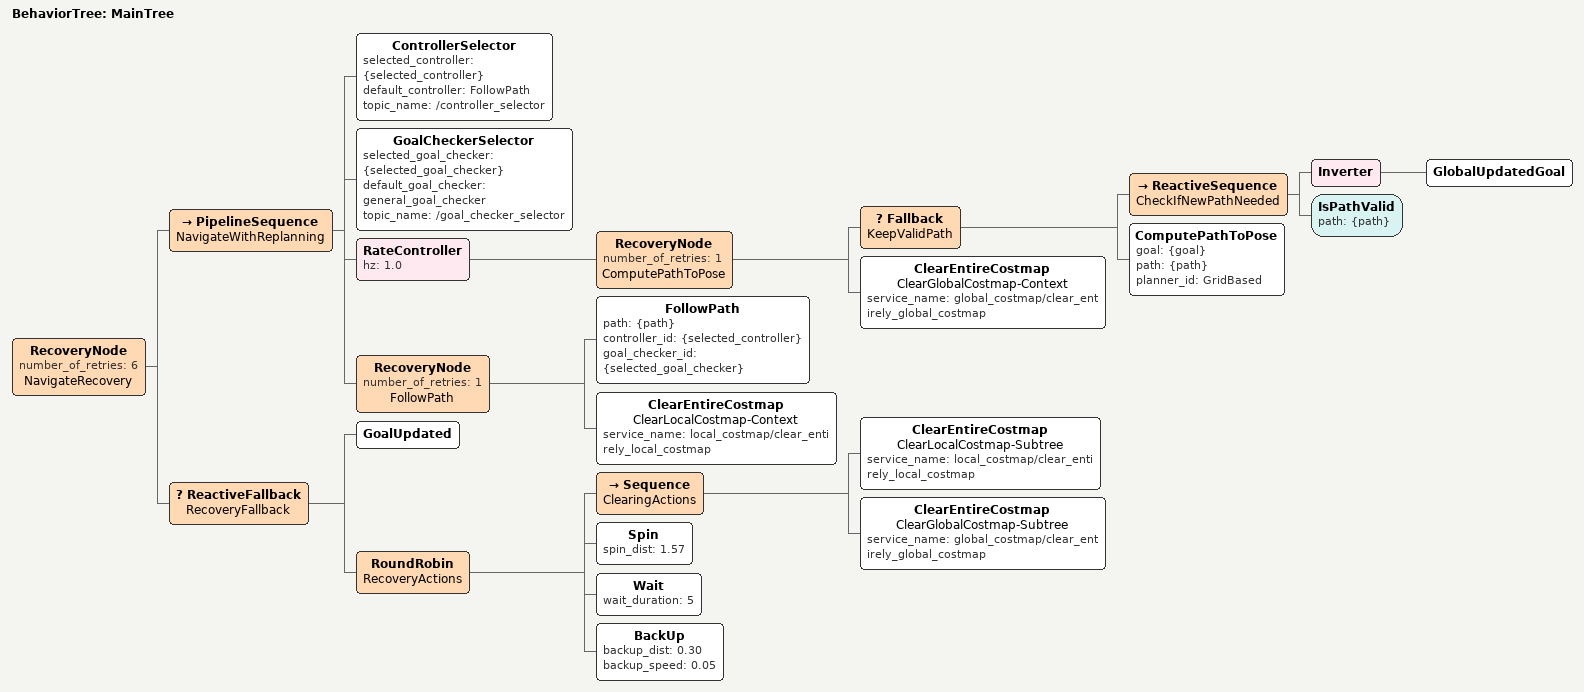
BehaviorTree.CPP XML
<root main_tree_to_execute="MainTree">
  <BehaviorTree ID="MainTree">
    <RecoveryNode number_of_retries="6" name="NavigateRecovery">
      <PipelineSequence name="NavigateWithReplanning">
        <ControllerSelector selected_controller="{selected_controller}"
                            default_controller="FollowPath"
                            topic_name="/controller_selector"/>
        <GoalCheckerSelector selected_goal_checker="{selected_goal_checker}"
                             default_goal_checker="general_goal_checker"
                             topic_name="/goal_checker_selector"/>
        <RateController hz="1.0">
          <RecoveryNode number_of_retries="1" name="ComputePathToPose">
            <Fallback name="KeepValidPath">
              <ReactiveSequence name="CheckIfNewPathNeeded">
                <Inverter>
                  <GlobalUpdatedGoal/>
                </Inverter>
                <IsPathValid path="{path}"/>
              </ReactiveSequence>
              <ComputePathToPose goal="{goal}" path="{path}" planner_id="GridBased"/>
            </Fallback>
            <ClearEntireCostmap name="ClearGlobalCostmap-Context"
                                service_name="global_costmap/clear_entirely_global_costmap"/>
          </RecoveryNode>
        </RateController>
        <RecoveryNode number_of_retries="1" name="FollowPath">
          <FollowPath path="{path}" controller_id="{selected_controller}"
                      goal_checker_id="{selected_goal_checker}"/>
          <ClearEntireCostmap name="ClearLocalCostmap-Context"
                              service_name="local_costmap/clear_entirely_local_costmap"/>
        </RecoveryNode>
      </PipelineSequence>
      <ReactiveFallback name="RecoveryFallback">
        <GoalUpdated/>
        <RoundRobin name="RecoveryActions">
          <Sequence name="ClearingActions">
            <ClearEntireCostmap name="ClearLocalCostmap-Subtree"
                                service_name="local_costmap/clear_entirely_local_costmap"/>
            <ClearEntireCostmap name="ClearGlobalCostmap-Subtree"
                                service_name="global_costmap/clear_entirely_global_costmap"/>
          </Sequence>
          <Spin spin_dist="1.57"/>
          <Wait wait_duration="5"/>
          <BackUp backup_dist="0.30" backup_speed="0.05"/>
        </RoundRobin>
      </ReactiveFallback>
    </RecoveryNode>
  </BehaviorTree>
</root>
